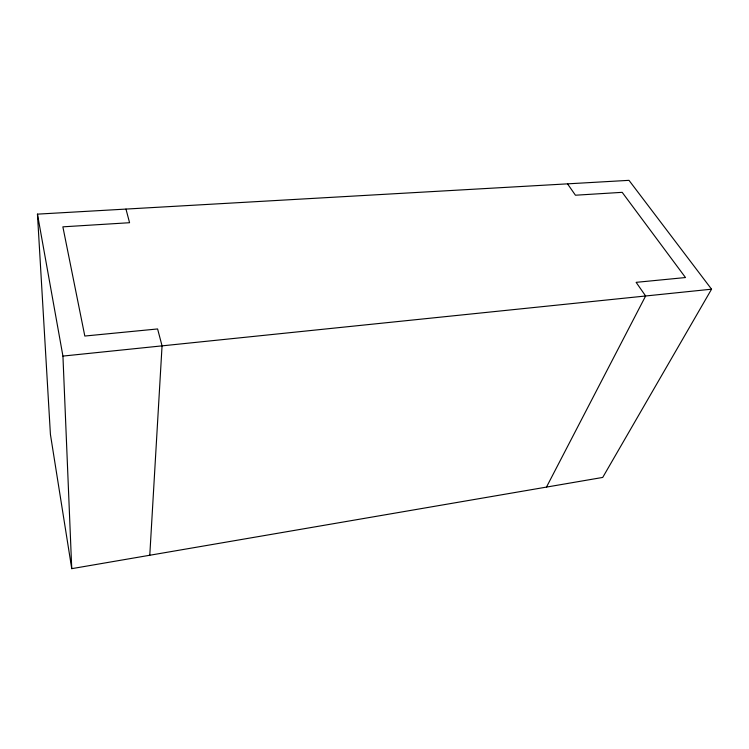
<?xml version="1.0" encoding="UTF-8"?>
<svg xmlns="http://www.w3.org/2000/svg" width="749" height="749" viewBox="0 0 749 749"><rect width="100%" height="100%" fill="white"/><g stroke="black" fill="none" stroke-linecap="round" stroke-linejoin="round"><path stroke-width="1.12" d="M149.781 555.252L162.056 345.86L157.599 328.951L84.815 336.039L62.869 226.835L129.568 222.715L125.972 209.083M546.48 487.093L645.629 295.986L636.126 282.345L685.494 277.542L622.176 192.334L575.438 195.217L567.527 183.851M711.55 289.189L602.72 477.431L71.745 568.66L50.417 434.373L37.45 214.139L628.991 180.34L711.55 289.189L62.935 356.084L37.45 214.139M62.935 356.084L71.745 568.66"/></g></svg>
